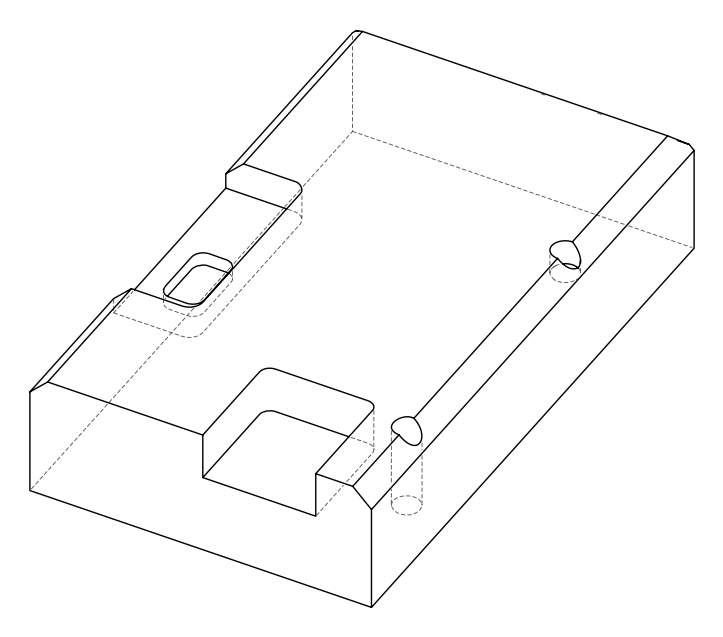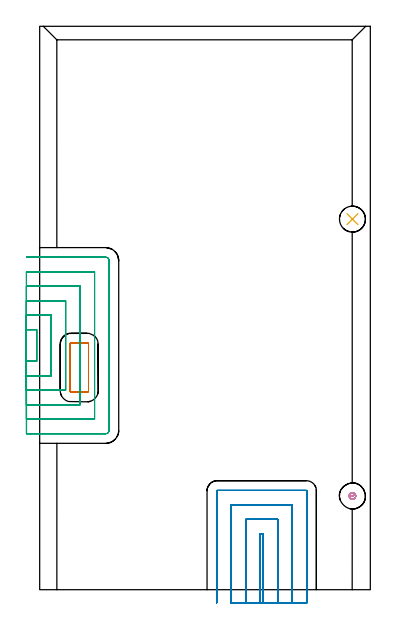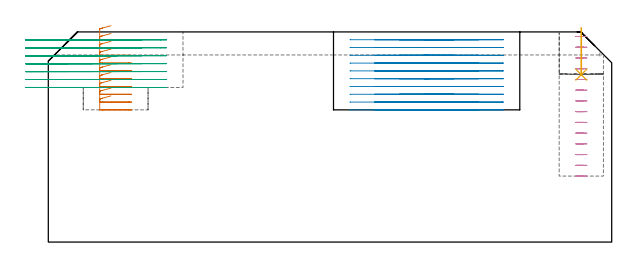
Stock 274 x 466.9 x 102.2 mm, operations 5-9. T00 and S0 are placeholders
(PLAN: 9 operations, 2 tool changes, 96.5 min)
(1 AREA_MILL | FG_CHAMFER_SURFACE | UGT0205_001 | 5.99 min | 12941 mm3)
(2 AREA_MILL_1 | FG_CHAMFER_SURFACE_1 | UGT0205_001 | 8.75 min | 19200 mm3)
(3 AREA_MILL_2 | FG_CHAMFER_SURFACE_2 | UGT0205_001 | 8.49 min | 16510 mm3)
(4 AREA_MILL_3 | FG_CHAMFER_SURFACE_3 | UGT0205_001 | 21.72 min | 51823 mm3)
(5 MILL_RECTANGULAR_POCKET | POCKET_RECTANGULAR_STRAIGHT | NXT0201_012 | Follow Part, ap 4, ae 75% | 3.31 min | 65140 mm3)
(6 MILL_SLOT | SLOT_PARTIAL_RECTANGULAR | NXT0201_012 | Follow Part, ap 4, ae 75% | 20.28 min | 309011 mm3)
(7 MILL_SLOT_1 | SLOT_PARTIAL_RECTANGULAR_1 | NXT0201_012 | Follow Part, ap 4, ae 75% | 26.39 min | 237697 mm3)
(8 MILL_BLIND_HOLE_FROM_SOLID_MATERIAL | STEP1POCKET | NXT0201_012 | Spiral | 1.52 min | 24594 mm3)
(9 INDEXABLE_INSERT_DRILL_BLIND_HOLE_FROM_SOLID | STEP1POCKET_1 | NXT0302_014 | 0.09 min | 6547 mm3)
(TOOL UGT0205_001 | Chamfer Mill 20 x 3 x 45 deg. | D20 FL50 Z2)
(TOOL NXT0201_012 | ENDMILL 16mm [2P460-1600-NA 1630] | D16 FL38 Z6)
(TOOL NXT0302_014 | Index. Insert Drill 21.5mm [880-D2150L25-03] | D21.5 PA176 FL65 Z2)
(OP 5 MILL_RECTANGULAR_POCKET)
G17 G21 G94 G90
T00 M6
G54
G17 G0 G90 X30.445 Y204.6 S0 M3
G43 Z112.2 H1
Z105.2
G94 G1 X26.3 Z104.089 F250.
X26.186 Z104.059
X25.889 Y204.539 Z103.977
X25.615 Y204.411 Z103.896
X25.377 Y204.223 Z103.815
X25.189 Y203.985 Z103.734
X25.061 Y203.711 Z103.653
X25. Y203.414 Z103.572
Y203.3 Z103.541
Y184.15 Z98.41
Y165. F500.
G3 X26.3 Y163.7 R1.3
G1 X39.2
G3 X40.5 Y165. R1.3
G1 Y203.3
G3 X39.2 Y204.6 R1.3
G1 X26.3
G3 X25. Y203.3 R1.3
G1 Y184.15
Y183.15
G0 X30.445 Y204.6 Z101.41
G1 X26.3 Z100.299 F250.
X26.186 Z100.269
X25.889 Y204.539 Z100.188
X25.615 Y204.411 Z100.106
X25.377 Y204.223 Z100.025
X25.189 Y203.985 Z99.944
X25.061 Y203.711 Z99.863
X25. Y203.414 Z99.782
Y203.3 Z99.751
Y184.15 Z94.62
Y165. F500.
G3 X26.3 Y163.7 R1.3
G1 X39.2
G3 X40.5 Y165. R1.3
G1 Y203.3
G3 X39.2 Y204.6 R1.3
G1 X26.3
G3 X25. Y203.3 R1.3
G1 Y184.15
Y183.15
G0 X30.445 Y204.6 Z97.62
G1 X26.3 Z96.509 F250.
X26.186 Z96.479
X25.889 Y204.539 Z96.398
X25.615 Y204.411 Z96.316
X25.377 Y204.223 Z96.235
X25.189 Y203.985 Z96.154
X25.061 Y203.711 Z96.073
X25. Y203.414 Z95.992
Y203.3 Z95.961
Y184.15 Z90.83
Y165. F500.
G3 X26.3 Y163.7 R1.3
G1 X39.2
G3 X40.5 Y165. R1.3
G1 Y203.3
G3 X39.2 Y204.6 R1.3
G1 X26.3
G3 X25. Y203.3 R1.3
G1 Y184.15
Y183.15
G0 X30.445 Y204.6 Z93.83
G1 X26.3 Z92.719 F250.
X26.186 Z92.689
X25.889 Y204.539 Z92.608
X25.615 Y204.411 Z92.526
X25.377 Y204.223 Z92.445
X25.189 Y203.985 Z92.364
X25.061 Y203.711 Z92.283
X25. Y203.414 Z92.202
Y203.3 Z92.171
Y184.15 Z87.04
Y165. F500.
G3 X26.3 Y163.7 R1.3
G1 X39.2
G3 X40.5 Y165. R1.3
G1 Y203.3
G3 X39.2 Y204.6 R1.3
G1 X26.3
G3 X25. Y203.3 R1.3
G1 Y184.15
Y183.15
G0 X30.445 Y204.6 Z90.04
G1 X26.3 Z88.929 F250.
X26.186 Z88.899
X25.889 Y204.539 Z88.818
X25.615 Y204.411 Z88.736
X25.377 Y204.223 Z88.655
X25.189 Y203.985 Z88.574
X25.061 Y203.711 Z88.493
X25. Y203.414 Z88.412
Y203.3 Z88.381
Y184.15 Z83.25
Y165. F500.
G3 X26.3 Y163.7 R1.3
G1 X39.2
G3 X40.5 Y165. R1.3
G1 Y203.3
G3 X39.2 Y204.6 R1.3
G1 X26.3
G3 X25. Y203.3 R1.3
G1 Y184.15
Y183.15
G0 X30.445 Y204.6 Z86.25
G1 X26.3 Z85.139 F250.
X26.186 Z85.109
X25.889 Y204.539 Z85.028
X25.615 Y204.411 Z84.946
X25.377 Y204.223 Z84.865
X25.189 Y203.985 Z84.784
X25.061 Y203.711 Z84.703
X25. Y203.414 Z84.622
Y203.3 Z84.591
Y184.15 Z79.46
Y165. F500.
G3 X26.3 Y163.7 R1.3
G1 X39.2
G3 X40.5 Y165. R1.3
G1 Y203.3
G3 X39.2 Y204.6 R1.3
G1 X26.3
G3 X25. Y203.3 R1.3
G1 Y184.15
Y183.15
G0 X30.445 Y204.6 Z82.46
G1 X26.3 Z81.349 F250.
X26.186 Z81.319
X25.889 Y204.539 Z81.238
X25.615 Y204.411 Z81.156
X25.377 Y204.223 Z81.075
X25.189 Y203.985 Z80.994
X25.061 Y203.711 Z80.913
X25. Y203.414 Z80.832
Y203.3 Z80.801
Y184.15 Z75.67
Y165. F500.
G3 X26.3 Y163.7 R1.3
G1 X39.2
G3 X40.5 Y165. R1.3
G1 Y203.3
G3 X39.2 Y204.6 R1.3
G1 X26.3
G3 X25. Y203.3 R1.3
G1 Y184.15
Y183.15
G0 X30.445 Y204.6 Z78.67
G1 X26.3 Z77.559 F250.
X26.186 Z77.529
X25.889 Y204.539 Z77.448
X25.615 Y204.411 Z77.366
X25.377 Y204.223 Z77.285
X25.189 Y203.985 Z77.204
X25.061 Y203.711 Z77.123
X25. Y203.414 Z77.042
Y203.3 Z77.011
Y184.15 Z71.88
Y165. F500.
G3 X26.3 Y163.7 R1.3
G1 X39.2
G3 X40.5 Y165. R1.3
G1 Y203.3
G3 X39.2 Y204.6 R1.3
G1 X26.3
G3 X25. Y203.3 R1.3
G1 Y184.15
Y183.15
G0 X30.445 Y204.6 Z74.88
G1 X26.3 Z73.769 F250.
X26.186 Z73.739
X25.889 Y204.539 Z73.658
X25.615 Y204.411 Z73.576
X25.377 Y204.223 Z73.495
X25.189 Y203.985 Z73.414
X25.061 Y203.711 Z73.333
X25. Y203.414 Z73.252
Y203.3 Z73.221
Y184.15 Z68.09
Y165. F500.
G3 X26.3 Y163.7 R1.3
G1 X39.2
G3 X40.5 Y165. R1.3
G1 Y203.3
G3 X39.2 Y204.6 R1.3
G1 X26.3
G3 X25. Y203.3 R1.3
G1 Y184.15
Y183.15
G0 X30.445 Y204.6 Z71.09
G1 X26.3 Z69.979 F250.
X26.186 Z69.949
X25.889 Y204.539 Z69.868
X25.615 Y204.411 Z69.786
X25.377 Y204.223 Z69.705
X25.189 Y203.985 Z69.624
X25.061 Y203.711 Z69.543
X25. Y203.414 Z69.462
Y203.3 Z69.431
Y184.15 Z64.3
Y165. F500.
G3 X26.3 Y163.7 R1.3
G1 X39.2
G3 X40.5 Y165. R1.3
G1 Y203.3
G3 X39.2 Y204.6 R1.3
G1 X26.3
G3 X25. Y203.3 R1.3
G1 Y184.15
Y183.15
G0 Z112.2
M5
M2
(OP 6 MILL_SLOT)
G17 G21 G94 G90
T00 M6
G54
G17 G0 G90 X185.3 Y-11. S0 M3
G43 Z112.2 H1
Z98.41
G94 G1 Y-8. F250.
Y46.3 F500.
X182.7
Y-8.
Y-11. F250.
X197.3
Y-8.
Y58.3 F500.
X170.7
Y-8.
Y-11. F250.
X209.3
Y-8.
Y70.3 F500.
X158.7
Y-8.
Y-11. F250.
X221.3
Y-8.
Y82. F500.
G3 X221. Y82.3 R0.3
G1 X147.
G3 X146.7 Y82. R0.3
G1 Y-8.
Y-11. F250.
G0 X185.3 Z94.62
G1 Y-8.
Y46.3 F500.
X182.7
Y-8.
Y-11. F250.
X197.3
Y-8.
Y58.3 F500.
X170.7
Y-8.
Y-11. F250.
X209.3
Y-8.
Y70.3 F500.
X158.7
Y-8.
Y-11. F250.
X221.3
Y-8.
Y82. F500.
G3 X221. Y82.3 R0.3
G1 X147.
G3 X146.7 Y82. R0.3
G1 Y-8.
Y-11. F250.
G0 X185.3 Z90.83
G1 Y-8.
Y46.3 F500.
X182.7
Y-8.
Y-11. F250.
X197.3
Y-8.
Y58.3 F500.
X170.7
Y-8.
Y-11. F250.
X209.3
Y-8.
Y70.3 F500.
X158.7
Y-8.
Y-11. F250.
X221.3
Y-8.
Y82. F500.
G3 X221. Y82.3 R0.3
G1 X147.
G3 X146.7 Y82. R0.3
G1 Y-8.
Y-11. F250.
G0 X185.3 Z87.04
G1 Y-8.
Y46.3 F500.
X182.7
Y-8.
Y-11. F250.
X197.3
Y-8.
Y58.3 F500.
X170.7
Y-8.
Y-11. F250.
X209.3
Y-8.
Y70.3 F500.
X158.7
Y-8.
Y-11. F250.
X221.3
Y-8.
Y82. F500.
G3 X221. Y82.3 R0.3
G1 X147.
G3 X146.7 Y82. R0.3
G1 Y-8.
Y-11. F250.
G0 X185.3 Z83.25
G1 Y-8.
Y46.3 F500.
X182.7
Y-8.
Y-11. F250.
X197.3
Y-8.
Y58.3 F500.
X170.7
Y-8.
Y-11. F250.
X209.3
Y-8.
Y70.3 F500.
X158.7
Y-8.
Y-11. F250.
X221.3
Y-8.
Y82. F500.
G3 X221. Y82.3 R0.3
G1 X147.
G3 X146.7 Y82. R0.3
G1 Y-8.
Y-11. F250.
G0 X185.3 Z79.46
G1 Y-8.
Y46.3 F500.
X182.7
Y-8.
Y-11. F250.
X197.3
Y-8.
Y58.3 F500.
X170.7
Y-8.
Y-11. F250.
X209.3
Y-8.
Y70.3 F500.
X158.7
Y-8.
Y-11. F250.
X221.3
Y-8.
Y82. F500.
G3 X221. Y82.3 R0.3
G1 X147.
G3 X146.7 Y82. R0.3
G1 Y-8.
Y-11. F250.
G0 X185.3 Z75.67
G1 Y-8.
Y46.3 F500.
X182.7
Y-8.
Y-11. F250.
X197.3
Y-8.
Y58.3 F500.
X170.7
Y-8.
Y-11. F250.
X209.3
Y-8.
Y70.3 F500.
X158.7
Y-8.
Y-11. F250.
X221.3
Y-8.
Y82. F500.
G3 X221. Y82.3 R0.3
G1 X147.
G3 X146.7 Y82. R0.3
G1 Y-8.
Y-11. F250.
G0 X185.3 Z71.88
G1 Y-8.
Y46.3 F500.
X182.7
Y-8.
Y-11. F250.
X197.3
Y-8.
Y58.3 F500.
X170.7
Y-8.
Y-11. F250.
X209.3
Y-8.
Y70.3 F500.
X158.7
Y-8.
Y-11. F250.
X221.3
Y-8.
Y82. F500.
G3 X221. Y82.3 R0.3
G1 X147.
G3 X146.7 Y82. R0.3
G1 Y-8.
Y-11. F250.
G0 X185.3 Z68.09
G1 Y-8.
Y46.3 F500.
X182.7
Y-8.
Y-11. F250.
X197.3
Y-8.
Y58.3 F500.
X170.7
Y-8.
Y-11. F250.
X209.3
Y-8.
Y70.3 F500.
X158.7
Y-8.
Y-11. F250.
X221.3
Y-8.
Y82. F500.
G3 X221. Y82.3 R0.3
G1 X147.
G3 X146.7 Y82. R0.3
G1 Y-8.
Y-11. F250.
G0 X185.3 Z64.3
G1 Y-8.
Y46.3 F500.
X182.7
Y-8.
Y-11. F250.
X197.3
Y-8.
Y58.3 F500.
X170.7
Y-8.
Y-11. F250.
X209.3
Y-8.
Y70.3 F500.
X158.7
Y-8.
Y-11. F250.
X221.3
Y-8.
Y82. F500.
G3 X221. Y82.3 R0.3
G1 X147.
G3 X146.7 Y82. R0.3
G1 Y-8.
Y-11. F250.
G0 Z112.2
M5
M2
(OP 7 MILL_SLOT_1)
G17 G21 G94 G90
T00 M6
G54
G17 G0 G90 X-11. Y189.287 S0 M3
G43 Z112.2 H1
Z98.343
G94 G1 X-8. Y189.299 F250.
G2 X-7.746 Y189.3 R60. F500.
G1 X-2.5
Y215.5
X-7.746
X-8. Y215.501
X-11. Y215.513 F250.
Y177.283
X-8. Y177.299
G2 X-7.746 Y177.3 R48. F500.
G1 X9.5
Y227.5
X-7.746
X-8. Y227.501
X-11. Y227.517 F250.
Y165.278
X-8. Y165.299
G2 X-7.746 Y165.3 R36. F500.
G1 X21.5
Y239.5
X-7.746
X-8. Y239.501
X-11. Y239.522 F250.
Y153.267
X-8. Y153.299
G2 X-7.746 Y153.3 R24. F500.
G1 X33.5
Y163.7
Y166.7 F250.
Y201.6 F500.
Y204.6 F250.
Y251.5 F500.
X-7.746
G2 X-8. Y251.501 R24.
G1 X-11. Y251.533 F250.
X-10.999 Y141.234
X-8. Y141.297
G2 X-7.746 Y141.3 R12. F500.
G1 X45.5
Y263.5
X-7.746
G2 X-8. Y263.503 R12.
G1 X-10.999 Y263.566 F250.
X-10.746 Y129.3
X-7.746
X54.7 F500.
G3 X57.5 Y132.1 R2.8
G1 Y272.7
G3 X54.7 Y275.5 R2.8
G1 X-7.746
X-10.746 F250.
G0 X-11. Y189.3 Z94.486
G1 X-8.
X-2.5 F500.
Y215.5
X-8.
X-11. F250.
Y177.3
X-8.
X9.5 F500.
Y227.5
X-8.
X-11. F250.
Y165.3
X-8.
X21.5 F500.
Y239.5
X-8.
X-11. F250.
Y153.3
X-8.
X33.5 F500.
Y163.7
Y166.7 F250.
Y201.6 F500.
Y204.6 F250.
Y251.5 F500.
X-8.
X-11. F250.
Y141.3
X-8.
X45.5 F500.
Y263.5
X-8.
X-11. F250.
Y129.3
X-8.
X54.7 F500.
G3 X57.5 Y132.1 R2.8
G1 Y272.7
G3 X54.7 Y275.5 R2.8
G1 X-8.
X-11. F250.
G0 Y189.3 Z90.629
G1 X-8.
X-2.5 F500.
Y215.5
X-8.
X-11. F250.
Y177.3
X-8.
X9.5 F500.
Y227.5
X-8.
X-11. F250.
Y165.3
X-8.
X21.5 F500.
Y239.5
X-8.
X-11. F250.
Y153.3
X-8.
X33.5 F500.
Y163.7
Y166.7 F250.
Y201.6 F500.
Y204.6 F250.
Y251.5 F500.
X-8.
X-11. F250.
Y141.3
X-8.
X45.5 F500.
Y263.5
X-8.
X-11. F250.
Y129.3
X-8.
X54.7 F500.
G3 X57.5 Y132.1 R2.8
G1 Y272.7
G3 X54.7 Y275.5 R2.8
G1 X-8.
X-11. F250.
G0 Y189.3 Z86.771
G1 X-8.
X-2.5 F500.
Y215.5
X-8.
X-11. F250.
Y177.3
X-8.
X9.5 F500.
Y227.5
X-8.
X-11. F250.
Y165.3
X-8.
X21.5 F500.
Y239.5
X-8.
X-11. F250.
Y153.3
X-8.
X33.5 F500.
Y163.7
Y166.7 F250.
Y201.6 F500.
Y204.6 F250.
Y251.5 F500.
X-8.
X-11. F250.
Y141.3
X-8.
X45.5 F500.
Y263.5
X-8.
X-11. F250.
Y129.3
X-8.
X54.7 F500.
G3 X57.5 Y132.1 R2.8
G1 Y272.7
G3 X54.7 Y275.5 R2.8
G1 X-8.
X-11. F250.
G0 Y189.3 Z82.914
G1 X-8.
X-2.5 F500.
Y215.5
X-8.
X-11. F250.
Y177.3
X-8.
X9.5 F500.
Y227.5
X-8.
X-11. F250.
Y165.3
X-8.
X21.5 F500.
Y239.5
X-8.
X-11. F250.
Y153.3
X-8.
X33.5 F500.
Y163.7
Y166.7 F250.
Y201.6 F500.
Y204.6 F250.
Y251.5 F500.
X-8.
X-11. F250.
Y141.3
X-8.
X45.5 F500.
Y263.5
X-8.
X-11. F250.
Y129.3
X-8.
X54.7 F500.
G3 X57.5 Y132.1 R2.8
G1 Y272.7
G3 X54.7 Y275.5 R2.8
G1 X-8.
X-11. F250.
G0 Y189.3 Z79.057
G1 X-8.
X-2.5 F500.
Y215.5
X-8.
X-11. F250.
Y177.3
X-8.
X9.5 F500.
Y227.5
X-8.
X-11. F250.
Y165.3
X-8.
X21.5 F500.
Y239.5
X-8.
X-11. F250.
Y153.3
X-8.
X33.5 F500.
Y163.7
Y166.7 F250.
Y201.6 F500.
Y204.6 F250.
Y251.5 F500.
X-8.
X-11. F250.
Y141.3
X-8.
X45.5 F500.
Y263.5
X-8.
X-11. F250.
Y129.3
X-8.
X54.7 F500.
G3 X57.5 Y132.1 R2.8
G1 Y272.7
G3 X54.7 Y275.5 R2.8
G1 X-8.
X-11. F250.
G0 Y189.3 Z75.2
G1 X-8.
X-2.5 F500.
Y215.5
X-8.
X-11. F250.
Y177.3
X-8.
X9.5 F500.
Y227.5
X-8.
X-11. F250.
Y165.3
X-8.
X21.5 F500.
Y239.5
X-8.
X-11. F250.
Y153.3
X-8.
X33.5 F500.
Y163.7
Y166.7 F250.
Y201.6 F500.
Y204.6 F250.
Y251.5 F500.
X-8.
X-11. F250.
Y141.3
X-8.
X45.5 F500.
Y263.5
X-8.
X-11. F250.
Y129.3
X-8.
X54.7 F500.
G3 X57.5 Y132.1 R2.8
G1 Y272.7
G3 X54.7 Y275.5 R2.8
G1 X-8.
X-11. F250.
G0 Z112.2
M5
M2
(OP 8 MILL_BLIND_HOLE_FROM_SOLID_MATERIAL)
G17 G21 G94 G90
T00 M6
G54
G17 G0 G90 X259.2 Y77.7 S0 M3
G43 Z112.2 H1
Z99.979
G94 G3 X260.158 Y79.492 R1.152 F250.
X257.672 Y79.987 R1.792
X256.913 Y76.172 R2.75
X257.672 Y79.987 R-2.75
X257.293 Y78.079 R1.375
X259.2 Y77.7 R1.375
G0 Z94.757
G3 X260.158 Y79.492 R1.152
X257.672 Y79.987 R1.792
X256.913 Y76.172 R2.75
X257.672 Y79.987 R-2.75
X257.293 Y78.079 R1.375
X259.2 Y77.7 R1.375
G0 Z89.536
G3 X260.158 Y79.492 R1.152
X257.672 Y79.987 R1.792
X256.913 Y76.172 R2.75
X257.672 Y79.987 R-2.75
X257.293 Y78.079 R1.375
X259.2 Y77.7 R1.375
G0 Z84.314
G3 X260.158 Y79.492 R1.152
X257.672 Y79.987 R1.792
X256.913 Y76.172 R2.75
X257.672 Y79.987 R-2.75
X257.293 Y78.079 R1.375
X259.2 Y77.7 R1.375
G0 Z79.093
G3 X260.158 Y79.492 R1.152
X257.672 Y79.987 R1.792
X256.913 Y76.172 R2.75
X257.672 Y79.987 R-2.75
X257.293 Y78.079 R1.375
X259.2 Y77.7 R1.375
G0 Z73.871
G3 X260.158 Y79.492 R1.152
X257.672 Y79.987 R1.792
X256.913 Y76.172 R2.75
X257.672 Y79.987 R-2.75
X257.293 Y78.079 R1.375
X259.2 Y77.7 R1.375
G0 Z68.65
G3 X260.158 Y79.492 R1.152
X257.672 Y79.987 R1.792
X256.913 Y76.172 R2.75
X257.672 Y79.987 R-2.75
X257.293 Y78.079 R1.375
X259.2 Y77.7 R1.375
G0 Z63.429
G3 X260.158 Y79.492 R1.152
X257.672 Y79.987 R1.792
X256.913 Y76.172 R2.75
X257.672 Y79.987 R-2.75
X257.293 Y78.079 R1.375
X259.2 Y77.7 R1.375
G0 Z58.207
G3 X260.158 Y79.492 R1.152
X257.672 Y79.987 R1.792
X256.913 Y76.172 R2.75
X257.672 Y79.987 R-2.75
X257.293 Y78.079 R1.375
X259.2 Y77.7 R1.375
G0 Z52.986
G3 X260.158 Y79.492 R1.152
X257.672 Y79.987 R1.792
X256.913 Y76.172 R2.75
X257.672 Y79.987 R-2.75
X257.293 Y78.079 R1.375
X259.2 Y77.7 R1.375
G0 Z47.764
G3 X260.158 Y79.492 R1.152
X257.672 Y79.987 R1.792
X256.913 Y76.172 R2.75
X257.672 Y79.987 R-2.75
X257.293 Y78.079 R1.375
X259.2 Y77.7 R1.375
G0 Z42.543
G3 X260.158 Y79.492 R1.152
X257.672 Y79.987 R1.792
X256.913 Y76.172 R2.75
X257.672 Y79.987 R-2.75
X257.293 Y78.079 R1.375
X259.2 Y77.7 R1.375
G0 Z37.321
G3 X260.158 Y79.492 R1.152
X257.672 Y79.987 R1.792
X256.913 Y76.172 R2.75
X257.672 Y79.987 R-2.75
X257.293 Y78.079 R1.375
X259.2 Y77.7 R1.375
G0 Z32.1
G3 X260.158 Y79.492 R1.152
X257.672 Y79.987 R1.792
X256.913 Y76.172 R2.75
X257.672 Y79.987 R-2.75
X257.293 Y78.079 R1.375
X259.2 Y77.7 R1.375
G0 Z112.2
M5
M2
(OP 9 INDEXABLE_INSERT_DRILL_BLIND_HOLE_FROM_SOLID)
G17 G21 G94 G90
T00 M6
G54
G17 G0 G90 X259.2 Y307.1 S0 M3
G43 Z112.2 H1
G94 G81 G98 Z81.4 F250. R104.2
G80
M5
M2
